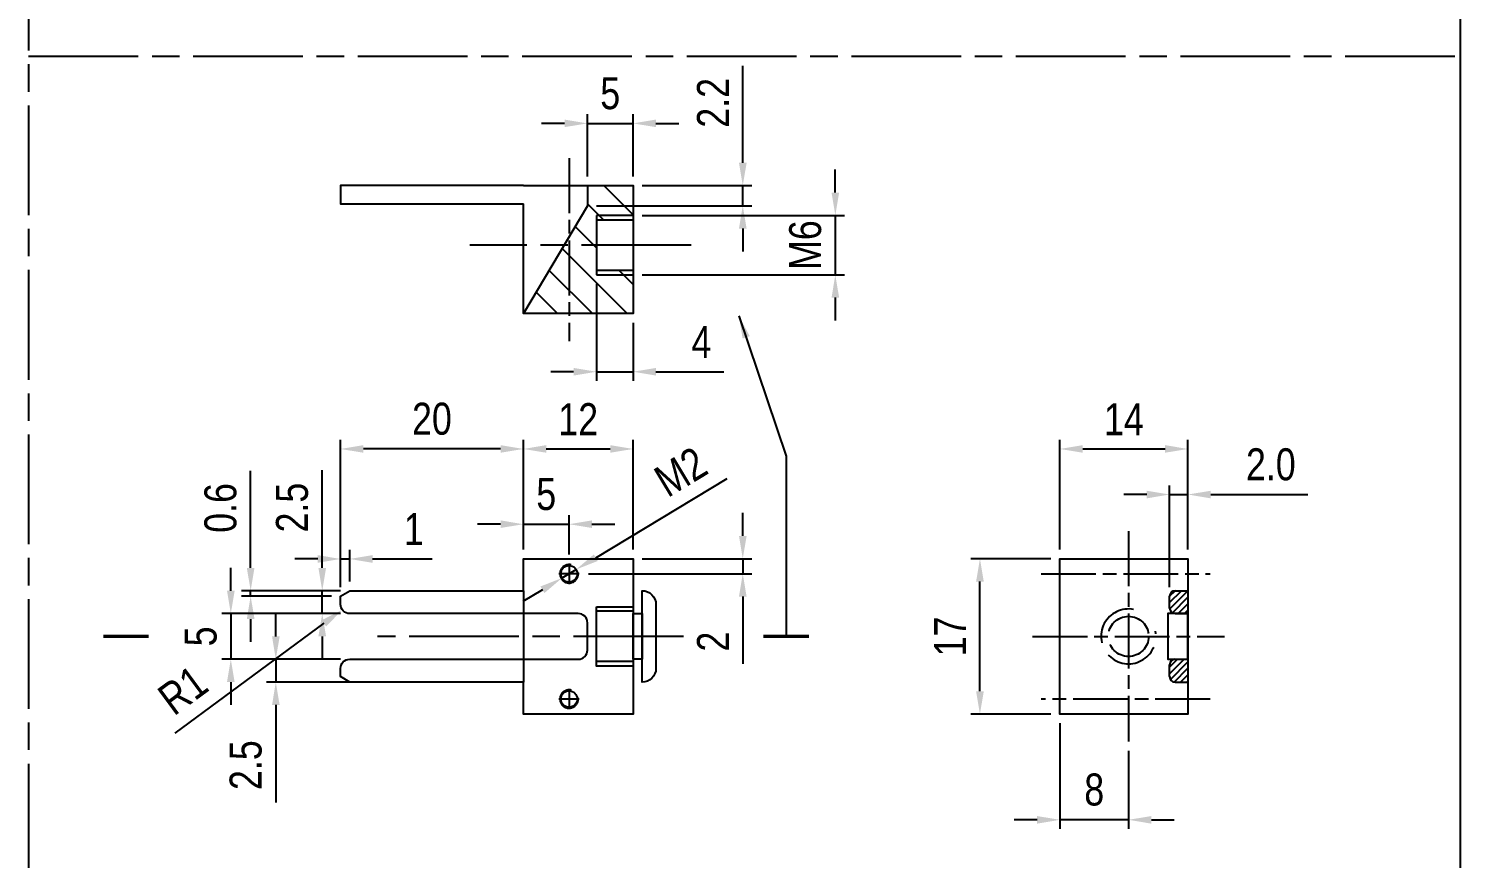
# Model space of a CAD drawing. Header units: millimetres. Extents: x 0 to 420, y -24 to 297.
# Drawn here: x 253.4 to 410, y 114.6 to 205.4 of the extents above; entities that cross this region are included whole.
import ezdxf

# ---------------------------------------------------------------- set-up
doc = ezdxf.new("R2010")
doc.units = ezdxf.units.MM
for name, pattern in [('AM_ISO02W050', [7.5, 6, -1.5]), ('AM_ISO08W050', [18, 12, -1.5, 3, -1.5]), ('AM_ISO08W050x2', [9, 6, -0.75, 1.5, -0.75])]:
    doc.linetypes.add(name, pattern=pattern)
doc.layers.get('0').update_dxf_attribs({"lineweight": 25})
for name, color, linetype, lineweight in [('AM_3', 6, 'AM_ISO02W050', 25), ('AM_5', 3, 'Continuous', 25), ('AM_7', 4, 'AM_ISO08W050', 25), ('AM_8', 1, 'Continuous', 25), ('AM_BOR', 7, 'Continuous', 25)]:
    doc.layers.add(name, color=color, linetype=linetype, lineweight=lineweight)
doc.styles.add('MCG_STANDARD', font='arial.ttf', dxfattribs={"width": 0.8})
doc.styles.get("Standard").update_dxf_attribs({"font": 'arial.ttf', "width": 0.8})
doc.dimstyles.new('_MCG$0', dxfattribs={"dimtxt": 3.5, "dimasz": 2.5, "dimexe": 1, "dimexo": 1, "dimgap": 1.5, "dimtad": 1, "dimdec": 0, "dimrnd": 0.05, "dimdsep": 46, "dimtxsty": 'MCG_STANDARD', "dimcen": 0, "dimclrd": 256, "dimclre": 256, "dimclrt": 2, "dimadec": 0, "dimazin": 2, "dimtp": 0.1, "dimtm": 0.1, "dimtfac": 0.71, "dimtdec": 0, "dimtmove": 0, "dimatfit": 3, "dimfxl": 0, "dimlwd": -1, "dimlwe": -1, "dimarcsym": 1})
doc.dimstyles.new('_MCG$3', dxfattribs={"dimtxt": 3.5, "dimasz": 2.5, "dimexe": 1, "dimexo": 1, "dimgap": 1.5, "dimtad": 1, "dimdec": 0, "dimrnd": 0.05, "dimdsep": 46, "dimtxsty": 'MCG_STANDARD', "dimcen": 0, "dimclrd": 256, "dimclre": 256, "dimclrt": 2, "dimadec": 0, "dimazin": 2, "dimtp": 0.1, "dimtm": 0.1, "dimtfac": 0.71, "dimtdec": 0, "dimtmove": 0, "dimatfit": 2, "dimfxl": 0, "dimlwd": -1, "dimlwe": -1, "dimarcsym": 1})
doc.dimstyles.new('_MCG$4', dxfattribs={"dimtxt": 3.5, "dimasz": 2.5, "dimexe": 1, "dimexo": 1, "dimgap": 1.5, "dimtad": 1, "dimdec": 0, "dimrnd": 0.05, "dimdsep": 46, "dimtxsty": 'MCG_STANDARD', "dimcen": 0, "dimclrd": 256, "dimclre": 256, "dimclrt": 2, "dimadec": 0, "dimazin": 2, "dimtp": 0.1, "dimtm": 0.1, "dimtfac": 0.71, "dimtdec": 0, "dimtofl": 0, "dimtmove": 0, "dimatfit": 0, "dimfxl": 0, "dimlwd": -1, "dimlwe": -1, "dimarcsym": 1})
doc.dimstyles.new('_MCG$7', dxfattribs={"dimtxt": 5, "dimasz": 2.5, "dimexe": 1, "dimexo": 1, "dimgap": 1.5, "dimtad": 1, "dimrnd": 0.05, "dimdsep": 46, "dimtxsty": 'MCG_STANDARD', "dimcen": 0, "dimclrd": 256, "dimclre": 256, "dimclrt": 2, "dimadec": 0, "dimazin": 2, "dimtp": 0.1, "dimtm": 0.1, "dimtfac": 0.71, "dimtmove": 0, "dimatfit": 3, "dimfxl": 0, "dimlwd": -1, "dimlwe": -1, "dimarcsym": 1})
pattern_1 = [(45, (162.222, -84.6697), (-0.3535534, 0.3535534), [])]

# ---------------------------------------------------------------- blocks, each defined once
blk = doc.blocks.new('_MCG_A3')
at = {"layer": 'AM_BOR', "color": 161}
blk.add_line((410, 10), (410, 287), dxfattribs=at)
blk = doc.blocks.new('A$Cfad92079')
blk.add_circle((0, 0), 0.9)
at = {"layer": 'AM_3'}
blk.add_arc((0, 0), 1, 77.7776, 8.0373, dxfattribs=at)
at = {"layer": 'AM_7', "linetype": 'AM_ISO08W050x2'}
for p, q in [((0, 1.12), (0, -1.12)), ((1.12, 0), (-1.12, 0))]:
    blk.add_line(p, q, dxfattribs=at)
blk = doc.blocks.new('BOWDEN')
blk.add_lwpolyline([(1, 5), (1, 5, -0.414214), (2.5, 3.5), (2.5, -3.5, -0.414214), (1, -5), (1, -5)], format="xyb", close=True)
for points in [[(-4, 3.25), (0, 3.25), (0, -3.25), (-4, -3.25)], [(0, 2.5), (1, 2.5), (1, -2.5), (0, -2.5)]]:
    blk.add_lwpolyline(points, close=True)
at = {"layer": 'AM_3'}
for p, q in [((0, 2.75), (-4, 2.75)), ((0, -2.75), (-4, -2.75))]:
    blk.add_line(p, q, dxfattribs=at)
blk = doc.blocks.new('A$C00823d7d')
blk.add_line((-12, 2.5), (-12, -2.5))
blk.add_lwpolyline([(-31, 5), (-12, 5), (-12, 8.5), (0, 8.5), (0, -8.5), (-12, -8.5), (-12, -5), (-31, -5), (-32, -4.4), (-32, -3.5, -0.414214), (-31, -2.5), (-6, -2.5, 0.414214), (-5, -1.5), (-5, 1.5, 0.414214), (-6, 2.5), (-31, 2.5, -0.414214), (-32, 3.5), (-32, 4.4)], format="xyb", close=True)
for name, p in [('A$Cfad92079', (-7, 6.85)), ('BOWDEN', (0, 0)), ('A$Cfad92079', (-7, -6.85))]:
    blk.add_blockref(name, p)
blk = doc.blocks.new('*D105')
at = {"layer": 'AM_5', "transparency": 16777216}
for p, q in [((366.2, 148.42), (366.2, 160.42)), ((380.2, 148.42), (380.2, 160.42)), ((368.7, 159.42), (377.7, 159.42))]:
    blk.add_line(p, q, dxfattribs=at)
for points in [[(368.7, 159.84), (368.7, 159.01), (366.2, 159.42)], [(377.7, 159.84), (377.7, 159.01), (380.2, 159.42)]]:
    blk.add_solid(points, dxfattribs=at)
at = {"layer": 'Defpoints', "color": 0, "transparency": 16777216}
for p in [(380.2, 159.42), (366.2, 147.42), (380.2, 147.42)]:
    blk.add_point(p, dxfattribs=at)
at = {"layer": 'AM_5', "color": 2, "transparency": 16777216, "insert": (373.2, 162.68), "char_height": 3.5, "attachment_point": 5, "style": 'MCG_STANDARD'}
blk.add_mtext('14', dxfattribs=at)
blk = doc.blocks.new('*D106')
at = {"layer": 'AM_5', "transparency": 16777216}
for p, q in [((365.2, 147.42), (356.45, 147.42)), ((357.45, 132.92), (357.45, 144.92)), ((365.2, 130.42), (356.45, 130.42))]:
    blk.add_line(p, q, dxfattribs=at)
for points in [[(357.03, 144.92), (357.87, 144.92), (357.45, 147.42)], [(357.03, 132.92), (357.87, 132.92), (357.45, 130.42)]]:
    blk.add_solid(points, dxfattribs=at)
at = {"layer": 'Defpoints', "color": 0, "transparency": 16777216}
for p in [(357.45, 147.42), (366.2, 147.42), (366.2, 130.42)]:
    blk.add_point(p, dxfattribs=at)
at = {"layer": 'AM_5', "color": 2, "transparency": 16777216, "insert": (354.19, 138.92), "char_height": 3.5, "attachment_point": 5, "rotation": 90, "style": 'MCG_STANDARD'}
blk.add_mtext('17', dxfattribs=at)
blk = doc.blocks.new('*D107')
at = {"layer": 'AM_5', "transparency": 16777216}
for p, q in [((275.51, 143.92), (275.51, 146.42)), ((287.51, 141.42), (274.51, 141.42)), ((275.51, 141.42), (275.51, 136.42)), ((287.51, 136.42), (274.51, 136.42)), ((275.51, 133.92), (275.51, 131.42))]:
    blk.add_line(p, q, dxfattribs=at)
for points in [[(275.09, 143.92), (275.93, 143.92), (275.51, 141.42)], [(275.09, 133.92), (275.93, 133.92), (275.51, 136.42)]]:
    blk.add_solid(points, dxfattribs=at)
at = {"layer": 'Defpoints', "color": 0, "transparency": 16777216}
for p in [(288.51, 141.42), (275.51, 136.42), (288.51, 136.42)]:
    blk.add_point(p, dxfattribs=at)
at = {"layer": 'AM_5', "color": 2, "transparency": 16777216, "insert": (272.23, 138.92), "char_height": 3.5, "attachment_point": 5, "rotation": 90, "style": 'MCG_STANDARD'}
blk.add_mtext('5', dxfattribs=at)
blk = doc.blocks.new('*D109')
at = {"layer": 'AM_5', "transparency": 16777216}
for p, q in [((307.51, 148.42), (307.51, 160.42)), ((319.51, 148.42), (319.51, 160.42)), ((310.01, 159.42), (317.01, 159.42))]:
    blk.add_line(p, q, dxfattribs=at)
for points in [[(310.01, 159.84), (310.01, 159.01), (307.51, 159.42)], [(317.01, 159.84), (317.01, 159.01), (319.51, 159.42)]]:
    blk.add_solid(points, dxfattribs=at)
at = {"layer": 'Defpoints', "color": 0, "transparency": 16777216}
for p in [(319.51, 159.42), (307.51, 147.42), (319.51, 147.42)]:
    blk.add_point(p, dxfattribs=at)
at = {"layer": 'AM_5', "color": 2, "transparency": 16777216, "insert": (313.51, 162.68), "char_height": 3.5, "attachment_point": 5, "style": 'MCG_STANDARD'}
blk.add_mtext('12', dxfattribs=at)
blk = doc.blocks.new('*D111')
at = {"layer": 'AM_5', "transparency": 16777216}
for p, q in [((287.51, 144.32), (287.51, 160.42)), ((307.51, 148.42), (307.51, 160.42)), ((305.01, 159.42), (290.01, 159.42))]:
    blk.add_line(p, q, dxfattribs=at)
for points in [[(290.01, 159.84), (290.01, 159.01), (287.51, 159.42)], [(305.01, 159.84), (305.01, 159.01), (307.51, 159.42)]]:
    blk.add_solid(points, dxfattribs=at)
at = {"layer": 'Defpoints', "color": 0, "transparency": 16777216}
for p in [(287.51, 159.42), (307.51, 147.42), (287.51, 143.32)]:
    blk.add_point(p, dxfattribs=at)
at = {"layer": 'AM_5', "color": 2, "transparency": 16777216, "insert": (297.51, 162.71), "char_height": 3.5, "attachment_point": 5, "style": 'MCG_STANDARD'}
blk.add_mtext('20', dxfattribs=at)
blk = doc.blocks.new('*D112')
at = {"layer": 'AM_5', "transparency": 16777216}
for p, q in [((378.2, 144.32), (378.2, 155.44)), ((380.2, 148.42), (380.2, 155.44)), ((375.7, 154.44), (373.2, 154.44)), ((378.2, 154.44), (380.2, 154.44)), ((382.7, 154.44), (393.33, 154.44))]:
    blk.add_line(p, q, dxfattribs=at)
for points in [[(375.7, 154.85), (375.7, 154.02), (378.2, 154.44)], [(382.7, 154.85), (382.7, 154.02), (380.2, 154.44)]]:
    blk.add_solid(points, dxfattribs=at)
at = {"layer": 'Defpoints', "color": 0, "transparency": 16777216}
for p in [(380.2, 154.44), (380.2, 147.42), (378.2, 143.32)]:
    blk.add_point(p, dxfattribs=at)
at = {"layer": 'AM_5', "color": 2, "transparency": 16777216, "insert": (389.27, 157.72), "char_height": 3.5, "attachment_point": 5, "style": 'MCG_STANDARD'}
blk.add_mtext('2.0', dxfattribs=at)
blk = doc.blocks.new('*D114')
at = {"layer": 'AM_5', "transparency": 16777216}
for p, q in [((315.42, 147.53), (329.8, 156.18)), ((311.74, 145.31), (313.28, 146.24)), ((309.6, 144.02), (307.45, 142.73))]:
    blk.add_line(p, q, dxfattribs=at)
for points in [[(315.21, 147.88), (315.64, 147.17), (313.28, 146.24)], [(309.38, 144.38), (309.81, 143.66), (311.74, 145.31)]]:
    blk.add_solid(points, dxfattribs=at)
at = {"layer": 'Defpoints', "color": 0, "transparency": 16777216}
for p in [(313.28, 146.24), (311.74, 145.31)]:
    blk.add_point(p, dxfattribs=at)
at = {"layer": 'AM_5', "color": 2, "transparency": 16777216, "insert": (324.72, 156.93), "char_height": 3.5, "attachment_point": 5, "rotation": 31.0376, "style": 'MCG_STANDARD'}
blk.add_mtext('M2', dxfattribs=at)
blk = doc.blocks.new('*D117')
at = {"layer": 'AM_5', "transparency": 16777216}
for p, q in [((366.2, 129.42), (366.2, 117.86)), ((373.7, 126.42), (373.7, 117.86)), ((363.7, 118.86), (361.2, 118.86)), ((373.7, 118.86), (366.2, 118.86)), ((376.2, 118.86), (378.7, 118.86))]:
    blk.add_line(p, q, dxfattribs=at)
for points in [[(363.7, 119.27), (363.7, 118.44), (366.2, 118.86)], [(376.2, 119.27), (376.2, 118.44), (373.7, 118.86)]]:
    blk.add_solid(points, dxfattribs=at)
at = {"layer": 'Defpoints', "color": 0, "transparency": 16777216}
for p in [(366.2, 130.42), (373.7, 127.42), (366.2, 118.86)]:
    blk.add_point(p, dxfattribs=at)
at = {"layer": 'AM_5', "color": 2, "transparency": 16777216, "insert": (369.95, 122.15), "char_height": 3.5, "attachment_point": 5, "style": 'MCG_STANDARD'}
blk.add_mtext('8', dxfattribs=at)
blk = doc.blocks.new('*D119')
at = {"layer": 'AM_5', "transparency": 16777216}
for p, q in [((307.51, 148.42), (307.51, 152.19)), ((312.51, 147.89), (312.51, 152.19)), ((305.01, 151.19), (302.51, 151.19)), ((307.51, 151.19), (312.51, 151.19)), ((315.01, 151.19), (317.51, 151.19))]:
    blk.add_line(p, q, dxfattribs=at)
for points in [[(305.01, 151.61), (305.01, 150.78), (307.51, 151.19)], [(315.01, 151.61), (315.01, 150.78), (312.51, 151.19)]]:
    blk.add_solid(points, dxfattribs=at)
at = {"layer": 'Defpoints', "color": 0, "transparency": 16777216}
for p in [(312.51, 151.19), (307.51, 147.42), (312.51, 146.89)]:
    blk.add_point(p, dxfattribs=at)
at = {"layer": 'AM_5', "color": 2, "transparency": 16777216, "insert": (310.01, 154.47), "char_height": 3.5, "attachment_point": 5, "style": 'MCG_STANDARD'}
blk.add_mtext('5', dxfattribs=at)
blk = doc.blocks.new('*D120')
at = {"layer": 'AM_5', "transparency": 16777216}
for p, q in [((331.51, 149.92), (331.51, 152.42)), ((320.51, 147.42), (332.51, 147.42)), ((331.51, 147.42), (331.51, 145.77)), ((314.63, 145.77), (332.51, 145.77)), ((331.51, 143.27), (331.51, 135.92))]:
    blk.add_line(p, q, dxfattribs=at)
for points in [[(331.09, 149.92), (331.93, 149.92), (331.51, 147.42)], [(331.09, 143.27), (331.93, 143.27), (331.51, 145.77)]]:
    blk.add_solid(points, dxfattribs=at)
at = {"layer": 'Defpoints', "color": 0, "transparency": 16777216}
for p in [(319.51, 147.42), (313.63, 145.77), (331.51, 145.77)]:
    blk.add_point(p, dxfattribs=at)
at = {"layer": 'AM_5', "color": 2, "transparency": 16777216, "insert": (328.25, 138.35), "char_height": 3.5, "attachment_point": 5, "rotation": 90, "style": 'MCG_STANDARD'}
blk.add_mtext('2', dxfattribs=at)
blk = doc.blocks.new('*D131')
at = {"layer": 'AM_5', "transparency": 16777216}
for p, q in [((285.51, 146.42), (285.51, 157.09)), ((287.51, 143.92), (284.51, 143.92)), ((285.51, 141.42), (285.51, 143.92)), ((287.51, 141.42), (284.51, 141.42)), ((285.51, 138.92), (285.51, 136.42))]:
    blk.add_line(p, q, dxfattribs=at)
for points in [[(285.09, 146.42), (285.93, 146.42), (285.51, 143.92)], [(285.09, 138.92), (285.93, 138.92), (285.51, 141.42)]]:
    blk.add_solid(points, dxfattribs=at)
at = {"layer": 'Defpoints', "color": 0, "transparency": 16777216}
for p in [(285.51, 143.92), (288.51, 143.92), (288.51, 141.42)]:
    blk.add_point(p, dxfattribs=at)
at = {"layer": 'AM_5', "color": 2, "transparency": 16777216, "insert": (282.22, 153.01), "char_height": 3.5, "attachment_point": 5, "rotation": 90, "style": 'MCG_STANDARD'}
blk.add_mtext('2.5', dxfattribs=at)
blk = doc.blocks.new('*D132')
at = {"layer": 'AM_5', "transparency": 16777216}
for p, q in [((280.43, 138.92), (280.43, 141.42)), ((287.51, 136.42), (279.43, 136.42)), ((280.43, 136.42), (280.43, 133.92)), ((289.03, 133.92), (279.43, 133.92)), ((280.43, 131.42), (280.43, 120.76))]:
    blk.add_line(p, q, dxfattribs=at)
for points in [[(280.02, 138.92), (280.85, 138.92), (280.43, 136.42)], [(280.02, 131.42), (280.85, 131.42), (280.43, 133.92)]]:
    blk.add_solid(points, dxfattribs=at)
at = {"layer": 'Defpoints', "color": 0, "transparency": 16777216}
for p in [(288.51, 136.42), (280.43, 133.92), (290.03, 133.92)]:
    blk.add_point(p, dxfattribs=at)
at = {"layer": 'AM_5', "color": 2, "transparency": 16777216, "insert": (277.15, 124.84), "char_height": 3.5, "attachment_point": 5, "rotation": 90, "style": 'MCG_STANDARD'}
blk.add_mtext('2.5', dxfattribs=at)
blk = doc.blocks.new('SECTION_MARK-08W')
at = {"color": 4, "const_width": 0.384}
blk.add_lwpolyline([(0, 2.49), (0, -2.49)], dxfattribs=at)
at = {"color": 4}
blk.add_lwpolyline([(0, 0, 0, 2.4, 0), (5.34, 0, 0, 0, 0), (11.08, 0, 0, 0, 0)], format="xyseb", dxfattribs=at)
at = {"color": 4, "width": 0.8}
for tag, p in [('TEXT_UPPER', (7.78, 1.89)), ('TEXT_LOWER', (7.88, -7.08))]:
    blk.add_attdef(tag, p, '', height=5, dxfattribs=at)
blk = doc.blocks.new('*D142')
at = {"layer": 'AM_5', "transparency": 16777216}
for p, q in [((314.51, 189.22), (314.51, 196.03)), ((319.51, 189.22), (319.51, 196.03)), ((312.01, 195.03), (309.51, 195.03)), ((314.51, 195.03), (319.51, 195.03)), ((322.01, 195.03), (324.51, 195.03))]:
    blk.add_line(p, q, dxfattribs=at)
for points in [[(312.01, 195.45), (312.01, 194.62), (314.51, 195.03)], [(322.01, 195.45), (322.01, 194.62), (319.51, 195.03)]]:
    blk.add_solid(points, dxfattribs=at)
at = {"layer": 'Defpoints', "color": 0, "transparency": 16777216}
for p in [(319.51, 195.03), (314.51, 188.22), (319.51, 188.22)]:
    blk.add_point(p, dxfattribs=at)
at = {"layer": 'AM_5', "color": 2, "transparency": 16777216, "insert": (317.01, 198.31), "char_height": 3.5, "attachment_point": 5, "style": 'MCG_STANDARD'}
blk.add_mtext('5', dxfattribs=at)
blk = doc.blocks.new('*D144')
at = {"layer": 'AM_5', "transparency": 16777216}
for p, q in [((331.51, 190.72), (331.51, 201.34)), ((320.51, 188.22), (332.51, 188.22)), ((331.51, 186.02), (331.51, 188.22)), ((315.51, 186.02), (332.51, 186.02)), ((331.51, 183.52), (331.51, 181.02))]:
    blk.add_line(p, q, dxfattribs=at)
for points in [[(331.09, 190.72), (331.93, 190.72), (331.51, 188.22)], [(331.09, 183.52), (331.93, 183.52), (331.51, 186.02)]]:
    blk.add_solid(points, dxfattribs=at)
at = {"layer": 'Defpoints', "color": 0, "transparency": 16777216}
for p in [(319.51, 188.22), (331.51, 188.22), (314.51, 186.02)]:
    blk.add_point(p, dxfattribs=at)
at = {"layer": 'AM_5', "color": 2, "transparency": 16777216, "insert": (328.25, 197.28), "char_height": 3.5, "attachment_point": 5, "rotation": 90, "style": 'MCG_STANDARD'}
blk.add_mtext('2.2', dxfattribs=at)
blk = doc.blocks.new('*D145')
at = {"layer": 'AM_5', "transparency": 16777216}
for p, q in [((341.63, 187.47), (341.63, 189.97)), ((320.51, 184.97), (342.63, 184.97)), ((341.63, 184.97), (341.63, 178.47)), ((320.51, 178.47), (342.63, 178.47)), ((341.63, 175.97), (341.63, 173.47))]:
    blk.add_line(p, q, dxfattribs=at)
for points in [[(341.22, 187.47), (342.05, 187.47), (341.63, 184.97)], [(341.22, 175.97), (342.05, 175.97), (341.63, 178.47)]]:
    blk.add_solid(points, dxfattribs=at)
at = {"layer": 'Defpoints', "color": 0, "transparency": 16777216}
for p in [(319.51, 184.97), (319.51, 178.47), (341.63, 178.47)]:
    blk.add_point(p, dxfattribs=at)
at = {"layer": 'AM_5', "color": 2, "transparency": 16777216, "insert": (338.35, 181.72), "char_height": 3.5, "attachment_point": 5, "rotation": 90, "style": 'MCG_STANDARD'}
blk.add_mtext('M6', dxfattribs=at)
blk = doc.blocks.new('*D146')
at = {"layer": 'AM_5', "transparency": 16777216}
for p, q in [((315.51, 177.47), (315.51, 166.87)), ((319.51, 173.22), (319.51, 166.87)), ((313.01, 167.87), (310.51, 167.87)), ((315.51, 167.87), (319.51, 167.87)), ((322.01, 167.87), (329.45, 167.87))]:
    blk.add_line(p, q, dxfattribs=at)
for points in [[(313.01, 168.28), (313.01, 167.45), (315.51, 167.87)], [(322.01, 168.28), (322.01, 167.45), (319.51, 167.87)]]:
    blk.add_solid(points, dxfattribs=at)
at = {"layer": 'Defpoints', "color": 0, "transparency": 16777216}
for p in [(315.51, 178.47), (319.51, 174.22), (319.51, 167.87)]:
    blk.add_point(p, dxfattribs=at)
at = {"layer": 'AM_5', "color": 2, "transparency": 16777216, "insert": (326.98, 171.12), "char_height": 3.5, "attachment_point": 5, "style": 'MCG_STANDARD'}
blk.add_mtext('4', dxfattribs=at)
blk = doc.blocks.new('*D147')
at = {"layer": 'AM_5', "transparency": 16777216}
blk.add_line((285.69, 140.35), (269.39, 128.34), dxfattribs=at)
blk.add_solid([(285.44, 140.68), (285.94, 140.01), (287.7, 141.83)], dxfattribs=at)
at = {"layer": 'Defpoints', "color": 0, "transparency": 16777216}
for p in [(287.7, 141.83), (288.51, 142.42)]:
    blk.add_point(p, dxfattribs=at)
at = {"layer": 'AM_5', "color": 2, "transparency": 16777216, "insert": (270.26, 133.03), "char_height": 3.5, "attachment_point": 5, "rotation": 36.3738, "style": 'MCG_STANDARD'}
blk.add_mtext('R1', dxfattribs=at)
blk = doc.blocks.new('*D148')
at = {"layer": 'AM_5', "transparency": 16777216}
for p, q in [((277.68, 146.42), (277.68, 157.02)), ((287.51, 143.92), (276.68, 143.92)), ((286.51, 143.32), (276.68, 143.32)), ((277.68, 143.32), (277.68, 143.92)), ((277.68, 140.82), (277.68, 138.32))]:
    blk.add_line(p, q, dxfattribs=at)
for points in [[(277.26, 146.42), (278.1, 146.42), (277.68, 143.92)], [(277.26, 140.82), (278.1, 140.82), (277.68, 143.32)]]:
    blk.add_solid(points, dxfattribs=at)
at = {"layer": 'Defpoints', "color": 0, "transparency": 16777216}
for p in [(277.68, 143.92), (287.51, 143.32), (288.51, 143.92)]:
    blk.add_point(p, dxfattribs=at)
at = {"layer": 'AM_5', "color": 2, "transparency": 16777216, "insert": (274.39, 152.97), "char_height": 3.5, "attachment_point": 5, "rotation": 90, "style": 'MCG_STANDARD'}
blk.add_mtext('0.6', dxfattribs=at)
blk = doc.blocks.new('*D149')
at = {"layer": 'AM_5', "transparency": 16777216}
for p, q in [((285.01, 147.39), (282.51, 147.39)), ((287.51, 144.32), (287.51, 148.39)), ((287.51, 147.39), (288.51, 147.39)), ((288.51, 144.92), (288.51, 148.39)), ((291.01, 147.39), (297.54, 147.39))]:
    blk.add_line(p, q, dxfattribs=at)
for points in [[(285.01, 147.81), (285.01, 146.97), (287.51, 147.39)], [(291.01, 147.81), (291.01, 146.97), (288.51, 147.39)]]:
    blk.add_solid(points, dxfattribs=at)
at = {"layer": 'Defpoints', "color": 0, "transparency": 16777216}
for p in [(288.51, 147.39), (287.51, 143.32), (288.51, 143.92)]:
    blk.add_point(p, dxfattribs=at)
at = {"layer": 'AM_5', "color": 2, "transparency": 16777216, "insert": (295.52, 150.65), "char_height": 3.5, "attachment_point": 5, "style": 'MCG_STANDARD'}
blk.add_mtext('1', dxfattribs=at)

msp = doc.modelspace()

# ---------------------------------------------------------------- hatches: boundary and pattern name
at = {"layer": 'AM_8'}
h = msp.add_hatch(dxfattribs=at)
h.set_pattern_fill('_U', color=256, scale=2.7, angle=135, style=0, pattern_type=0)
h.set_pattern_definition([(135, (0, -7.117), (-1.909188, -1.909188), [])])
h.paths.add_polyline_path([(315.51, 184.47), (319.51, 184.47), (319.51, 188.22), (314.51, 188.22), (314.51, 186.02), (307.51, 174.22), (319.51, 174.22), (319.51, 178.97), (315.51, 178.97)])
h = msp.add_hatch(dxfattribs=at)
h.set_pattern_fill('_U', color=256, scale=0.5, angle=45, style=0, pattern_type=0)
h.set_pattern_definition(pattern_1)
edge = h.paths.add_edge_path()
edge.add_arc((378.8, 142.02), 0.6, 180, 270)
edge.add_line((378.8, 141.42), (380.2, 141.42))
edge.add_line((380.2, 141.42), (380.2, 143.92))
edge.add_line((380.2, 143.92), (378.2, 143.92))
edge.add_line((378.2, 143.92), (378.2, 142.02))
h = msp.add_hatch(dxfattribs=at)
h.set_pattern_fill('_U', color=256, scale=0.5, angle=45, style=0, pattern_type=0)
h.set_pattern_definition(pattern_1)
edge = h.paths.add_edge_path()
edge.add_arc((378.8, 134.52), 0.6, 180, 270)
edge.add_line((378.8, 133.92), (380.2, 133.92))
edge.add_line((380.2, 133.92), (380.2, 136.42))
edge.add_line((380.2, 136.42), (378.8, 136.42))
edge.add_arc((378.8, 135.82), 0.6, 90, 180)
edge.add_line((378.2, 135.82), (378.2, 134.52))

# ---------------------------------------------------------------- linework, layer by layer
for p, q in [((314.51, 188.22), (314.51, 186.02)), ((314.51, 186.02), (307.51, 174.22)), ((315.51, 184.97), (315.51, 178.47)), ((315.51, 184.47), (319.51, 184.47)), ((315.51, 178.97), (319.51, 178.97)), ((378.2, 142.02), (378.2, 143.32)), ((378.8, 143.92), (380.2, 143.92)), ((378.8, 141.42), (380.2, 141.42)), ((378.8, 136.42), (380.2, 136.42)), ((378.2, 134.52), (378.2, 135.82)), ((378.8, 133.92), (380.2, 133.92))]:
    msp.add_line(p, q)
for points in [[(307.51, 188.22), (287.51, 188.22), (287.51, 186.22), (307.51, 186.22)], [(307.51, 188.22), (319.51, 188.22), (319.51, 174.22), (307.51, 174.22), (307.51, 186.22)], [(380.2, 138.92), (380.2, 130.42), (366.2, 130.42), (366.2, 147.42), (380.2, 147.42), (380.2, 138.92)]]:
    msp.add_lwpolyline(points)
msp.add_lwpolyline([(380.2, 141.42), (378, 141.42), (378, 136.42), (380.2, 136.42)], close=True)
for centre, start, end in [((378.8, 143.32), 90, 180), ((378.8, 142.02), 180, 270), ((378.8, 135.82), 90, 180), ((378.8, 134.52), 180, 270)]:
    msp.add_arc(centre, 0.6, start, end)
at = {"layer": 'AM_3'}
for p, q in [((319.51, 184.97), (315.51, 184.97)), ((315.51, 178.47), (319.51, 178.47)), ((307.51, 143.92), (307.51, 141.42)), ((307.51, 136.42), (307.51, 133.92))]:
    msp.add_line(p, q, dxfattribs=at)
msp.add_circle((373.7, 138.92), 2.2, dxfattribs=at)
msp.add_arc((373.7, 138.92), 3, 79.168, 10.6983, dxfattribs=at)
at = {"layer": 'AM_7'}
for p, q in [((253.39, 287), (253.39, 94.19)), ((253.39, 202.39), (410, 202.39)), ((325.88, 181.72), (301.67, 181.72)), ((325.01, 138.92), (291.56, 138.92))]:
    msp.add_line(p, q, dxfattribs=at)
at = {"layer": 'AM_7', "linetype": 'AM_ISO08W050x2'}
for p, q in [((312.51, 191.22), (312.51, 171.22)), ((373.7, 150.42), (373.7, 127.42)), ((364.14, 145.77), (382.63, 145.77)), ((363.2, 138.92), (384.19, 138.92)), ((382.63, 132.07), (364.14, 132.07))]:
    msp.add_line(p, q, dxfattribs=at)

# ---------------------------------------------------------------- block references
at = {"lineweight": 0}
msp.add_blockref('_MCG_A3', (0, 0), dxfattribs=at)
msp.add_blockref('A$C00823d7d', (319.51, 138.92))
at = {"xscale": -1, "rotation": 90}
for p in [(264.04, 138.92), (336.26, 138.92)]:
    msp.add_blockref('SECTION_MARK-08W', p, dxfattribs=at)

# ---------------------------------------------------------------- dimensions: what is measured, and where the dimension line sits
at = {"layer": 'AM_5'}
for base, p1, p2, picture, middle in [((319.51, 195.03), (314.51, 188.22), (319.51, 188.22), '*D142', (317.01, 198.31)), ((287.51, 159.42), (307.51, 147.42), (287.51, 143.32), '*D111', (297.51, 162.71)), ((319.51, 159.42), (307.51, 147.42), (319.51, 147.42), '*D109', (313.51, 162.68)), ((380.2, 159.42), (366.2, 147.42), (380.2, 147.42), '*D105', (373.2, 162.68)), ((312.51, 151.19), (307.51, 147.42), (312.51, 146.89), '*D119', (310.01, 154.47)), ((366.19892046, 118.858107), (373.69892046, 127.42290766), (366.19892046, 130.42290766), '*D117', (369.94892046, 122.14511246))]:
    dim = msp.add_linear_dim(base=base, p1=p1, p2=p2, dimstyle='_MCG$0', override={"dimdec": 0}, dxfattribs=at)
    dim.commit()
    dim.dimension.update_dxf_attribs({"geometry": picture, "text_midpoint": middle})
for base, p1, p2, angle, override, picture, middle in [((331.51, 188.22), (314.51, 186.02), (319.51, 188.22), 90, {"dimdec": 1}, '*D144', (328.25, 197.28)), ((319.51, 167.87), (315.51, 178.47), (319.51, 174.22), 0, {"dimdec": 0}, '*D146', (326.98, 171.12)), ((285.51, 143.92), (288.51, 141.42), (288.51, 143.92), 90, {"dimdec": 1}, '*D131', (282.22, 153.01)), ((288.51, 147.39), (287.51, 143.32), (288.51, 143.92), 0, {"dimdec": 1}, '*D149', (295.52, 150.65)), ((331.51, 145.77), (319.51, 147.42), (313.63, 145.77), 90, {"dimdec": 0}, '*D120', (328.25, 138.35)), ((275.51, 136.42), (288.51, 141.42), (288.51, 136.42), 90, {"dimdec": 0}, '*D107', (272.23, 138.92))]:
    dim = msp.add_linear_dim(base=base, p1=p1, p2=p2, angle=angle, dimstyle='_MCG$0', override=override, dxfattribs=at)
    dim.commit()
    dim.dimension.update_dxf_attribs({"geometry": picture, "text_midpoint": middle})
dim = msp.add_linear_dim(base=(341.63, 178.47), p1=(319.51, 184.97), p2=(319.51, 178.47), angle=90, text='M6', dimstyle='_MCG$0', override={"dimdec": 1}, dxfattribs=at)
dim.commit()
dim.dimension.update_dxf_attribs({"geometry": '*D145', "text_midpoint": (341.63, 181.72), "dimtype": 160})
dim = msp.add_diameter_dim_2p(p1=(311.74, 145.31), p2=(313.28, 146.24), dimstyle='_MCG$3', override={"dimpost": 'M<>'}, dxfattribs=at)
dim.commit()
dim.dimension.update_dxf_attribs({"geometry": '*D114', "text_midpoint": (326.4, 154.13), "dimtype": 163})
dim = msp.add_linear_dim(base=(380.2, 154.44), p1=(378.2, 143.32), p2=(380.2, 147.42), text='<>.0', dimstyle='_MCG$0', dxfattribs=at)
dim.commit()
dim.dimension.update_dxf_attribs({"geometry": '*D112', "text_midpoint": (389.27, 154.44), "dimtype": 160})
for base, p1, p2, picture, middle in [((277.68, 143.92), (287.51, 143.32), (288.51, 143.92), '*D148', (277.68, 152.97)), ((280.43, 133.92), (288.51, 136.42), (290.03, 133.92), '*D132', (280.43, 124.84))]:
    dim = msp.add_linear_dim(base=base, p1=p1, p2=p2, angle=90, dimstyle='_MCG$0', override={"dimdec": 1}, dxfattribs=at)
    dim.commit()
    dim.dimension.update_dxf_attribs({"geometry": picture, "text_midpoint": middle, "dimtype": 160})
dim = msp.add_linear_dim(base=(357.45, 147.42), p1=(366.2, 130.42), p2=(366.2, 147.42), angle=90, dimstyle='_MCG$0', dxfattribs=at)
dim.commit()
dim.dimension.update_dxf_attribs({"geometry": '*D106', "text_midpoint": (354.19, 138.92)})
dim = msp.add_radius_dim(center=(288.51, 142.42), mpoint=(287.7, 141.83), dimstyle='_MCG$4', override={"dimdec": 1}, dxfattribs=at)
dim.commit()
dim.dimension.update_dxf_attribs({"geometry": '*D147', "text_midpoint": (272.2, 130.41), "dimtype": 164})

# ---------------------------------------------------------------- leaders
msp.add_leader([(331.08, 174), (336.26, 158.65), (336.26, 138.92)], dimstyle='_MCG$7', override={"dimtxt": 3.5, "dimdec": 0, "dimtdec": 0}, dxfattribs=at)

doc.saveas('drawing.dxf')
